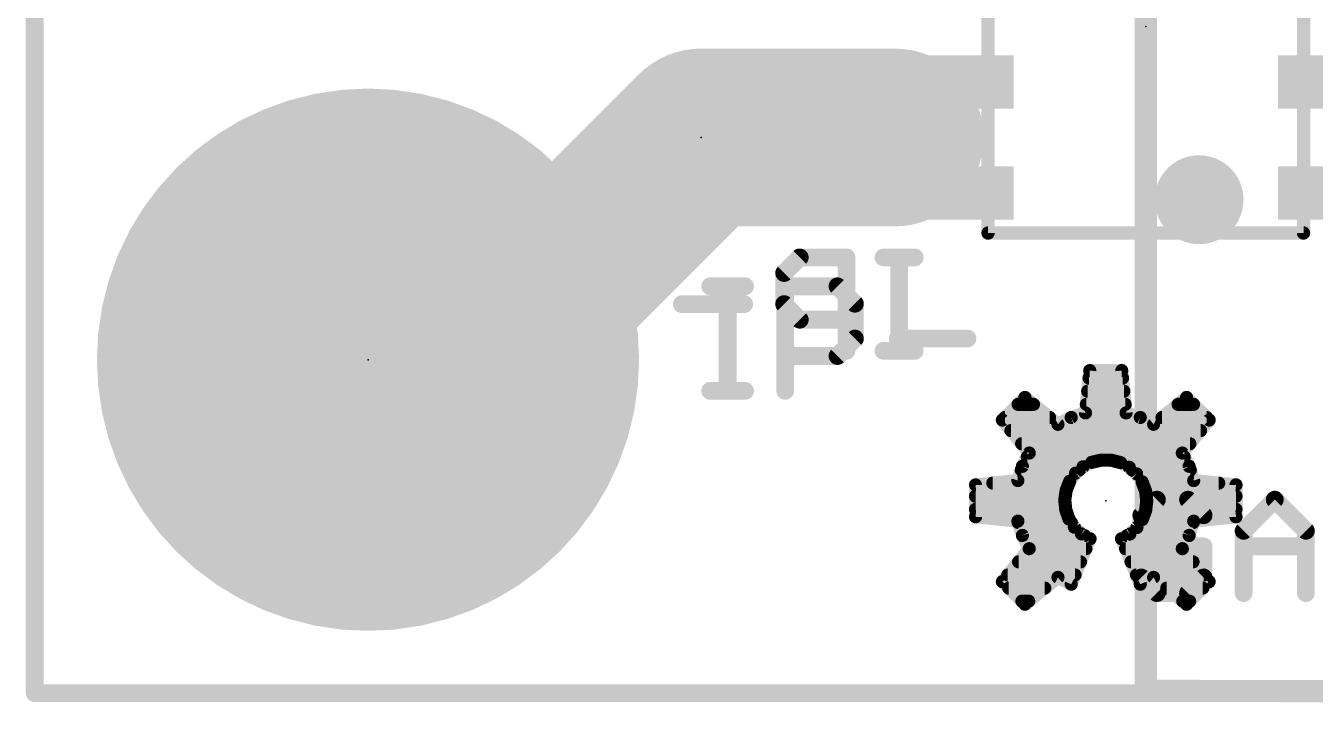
# Model space of a CAD drawing. Extents: x -33 to 74, y -16 to 15.
# Drawn here: x -0.1 to 14.64, y -0.13 to 7.63 of the extents above; entities that cross this region are included whole.
import ezdxf

# ---------------------------------------------------------------- set-up
doc = ezdxf.new("R2010")
doc.units = 0
for name, color, linetype in [('1', 12, 'CONTINUOUS'), ('16', 132, 'CONTINUOUS'), ('17', 110, 'CONTINUOUS'), ('18', 110, 'CONTINUOUS'), ('20', 53, 'CONTINUOUS'), ('21', 41, 'CONTINUOUS'), ('22', 40, 'CONTINUOUS'), ('23', 53, 'CONTINUOUS'), ('24', 53, 'CONTINUOUS'), ('51', 53, 'CONTINUOUS')]:
    doc.layers.add(name, color=color, linetype=linetype)

# ---------------------------------------------------------------- blocks, each defined once
blk = doc.blocks.new('ROUNDP')
at = {"const_width": 0.5}
blk.add_lwpolyline([(0, -0.25, 1), (0, 0.25, 1), (0, -0.25)], format="xyb", dxfattribs=at)
blk = doc.blocks.new('RECT')
blk.add_solid([(-0.5, -0.5), (0.5, -0.5), (-0.5, 0.5), (0.5, 0.5)])
blk = doc.blocks.new('ROUNDV')
at = {"const_width": 0.5}
blk.add_lwpolyline([(0, -0.25, 1), (0, 0.25, 1), (0, -0.25)], format="xyb", dxfattribs=at)

msp = doc.modelspace()

# ---------------------------------------------------------------- linework, layer by layer
at = {"layer": '1'}
for points, const_width in [([(12.7, 15.24), (12.7, 0.0254)], 0.254), ([(7.62, 6.35), (5.08, 3.81)], 2.032), ([(7.62, 6.35), (9.8298, 6.35)], 2.032), ([(9.8298, 6.731), (10.0838, 6.985)], 0.254), ([(9.8298, 6.35), (9.8298, 6.731)], 0.254), ([(9.8298, 6.35), (9.8298, 5.969)], 0.254), ([(9.8298, 5.969), (10.0838, 5.715)], 0.254), ([(5.08, 3.81), (3.81, 3.81)], 2.032), ([(12.7, 0.0254), (31.75, 0)], 0.254)]:
    msp.add_lwpolyline(points, dxfattribs=dict(at, const_width=const_width))
for points, const_width in [([(7.62, 6.858, 1), (7.62, 5.842)], 1.016), ([(7.9792, 5.9908, 1), (7.2608, 6.7092)], 1.016), ([(9.8298, 5.842, 1), (9.8298, 6.858)], 1.016), ([(10.1287, 6.9401, 1), (10.0389, 7.0299)], 0.127), ([(9.8933, 6.731, 1), (9.7663, 6.731)], 0.127), ([(9.7849, 6.7759, 1), (9.8747, 6.6861)], 0.127), ([(9.8933, 6.35, 1), (9.7663, 6.35)], 0.127), ([(9.7663, 6.35, 1), (9.8933, 6.35)], 0.127), ([(9.8747, 6.0139, 1), (9.7849, 5.9241)], 0.127), ([(9.7663, 5.969, 1), (9.8933, 5.969)], 0.127), ([(10.0389, 5.6701, 1), (10.1287, 5.7599)], 0.127), ([(3.81, 4.318, 1), (3.81, 3.302)], 1.016), ([(5.08, 3.302, 1), (5.08, 4.318)], 1.016), ([(4.7208, 4.1692, 1), (5.4392, 3.4508)], 1.016), ([(12.7001, 0.0889, 1), (12.6999, -0.0381)], 0.127), ([(12.6365, 0.0254, 1), (12.7635, 0.0254)], 0.127)]:
    msp.add_lwpolyline(points, format="xyb", dxfattribs=dict(at, const_width=const_width))
at = {"layer": '16'}
for points, const_width in [([(12.7, 15.24), (12.7, 0.0254)], 0.254), ([(5.08, 3.81), (7.62, 6.35)], 2.032), ([(3.81, 3.81), (5.08, 3.81)], 2.032), ([(12.7, 0.0254), (31.75, 0)], 0.254)]:
    msp.add_lwpolyline(points, dxfattribs=dict(at, const_width=const_width))
for points, const_width in [([(7.9792, 5.9908, 1), (7.2608, 6.7092)], 1.016), ([(3.81, 4.318, 1), (3.81, 3.302)], 1.016), ([(5.08, 3.302, 1), (5.08, 4.318)], 1.016), ([(4.7208, 4.1692, 1), (5.4392, 3.4508)], 1.016), ([(12.7001, 0.0889, 1), (12.6999, -0.0381)], 0.127), ([(12.6365, 0.0254, 1), (12.7635, 0.0254)], 0.127)]:
    msp.add_lwpolyline(points, format="xyb", dxfattribs=dict(at, const_width=const_width))
at = {"layer": '20', "const_width": 0.2032}
for points in [[(0, 0), (0, 15.24)], [(31.75, 0), (0, 0)]]:
    msp.add_lwpolyline(points, dxfattribs=at)
at = {"layer": '20', "const_width": 0.1016}
for points in [[(0, 0.0508, 1), (0, -0.0508)], [(-0.0508, 0, 1), (0.0508, 0)]]:
    msp.add_lwpolyline(points, format="xyb", dxfattribs=at)
at = {"layer": '21'}
for points, const_width in [([(10.897, 5.258), (14.503, 5.258)], 0.1524), ([(7.7216, 4.6492), (8.1199, 4.6492)], 0.2032), ([(7.9207, 3.4544), (7.9207, 4.6492)], 0.2032), ([(8.5792, 3.4544), (8.5792, 4.6492)], 0.2032), ([(8.5792, 4.6492), (9.1766, 4.6492)], 0.2032), ([(9.1766, 4.6492), (9.3757, 4.4501)], 0.2032), ([(9.3757, 4.4501), (9.3757, 4.0518)], 0.2032), ([(9.3757, 4.0518), (9.1766, 3.8527)], 0.2032), ([(9.8655, 4.0518), (10.662, 4.0518)], 0.2032), ([(9.1766, 3.8527), (8.5792, 3.8527)], 0.2032), ([(7.7216, 3.4544), (8.1199, 3.4544)], 0.2032), ([(12.8272, 2.2107), (12.6492, 2.0328)], 0.2032), ([(13.1831, 2.2107), (12.8272, 2.2107)], 0.2032), ([(13.361, 2.0328), (13.1831, 2.2107)], 0.2032), ([(13.8186, 1.8548), (14.1745, 2.2107)], 0.2032), ([(14.1745, 2.2107), (14.5304, 1.8548)], 0.2032), ([(12.6492, 2.0328), (12.6492, 1.321)], 0.2032), ([(13.8186, 1.143), (13.8186, 1.8548)], 0.2032), ([(14.5304, 1.8548), (14.5304, 1.143)], 0.2032), ([(13.361, 1.6769), (13.0051, 1.6769)], 0.2032), ([(13.361, 1.321), (13.361, 1.6769)], 0.2032), ([(13.8186, 1.6769), (14.5304, 1.6769)], 0.2032), ([(12.6492, 1.321), (12.8272, 1.143)], 0.2032), ([(13.1831, 1.143), (13.361, 1.321)], 0.2032), ([(12.8272, 1.143), (13.1831, 1.143)], 0.2032)]:
    msp.add_lwpolyline(points, dxfattribs=dict(at, const_width=const_width))
for points, const_width in [([(10.897, 5.2961, 1), (10.897, 5.2199)], 0.0762), ([(14.503, 5.2199, 1), (14.503, 5.2961)], 0.0762), ([(7.7216, 4.7, 1), (7.7216, 4.5984)], 0.1016), ([(7.9715, 4.6492, 1), (7.8699, 4.6492)], 0.1016), ([(8.1199, 4.5984, 1), (8.1199, 4.7)], 0.1016), ([(8.63, 4.6492, 1), (8.5284, 4.6492)], 0.1016), ([(8.5792, 4.7, 1), (8.5792, 4.5984)], 0.1016), ([(9.2125, 4.6851, 1), (9.1406, 4.6133)], 0.1016), ([(9.1766, 4.5984, 1), (9.1766, 4.7)], 0.1016), ([(9.4265, 4.4501, 1), (9.3249, 4.4501)], 0.1016), ([(9.3398, 4.4142, 1), (9.4116, 4.486)], 0.1016), ([(9.4116, 4.0159, 1), (9.3398, 4.0877)], 0.1016), ([(9.8655, 4.1026, 1), (9.8655, 4.001)], 0.1016), ([(10.662, 4.001, 1), (10.662, 4.1026)], 0.1016), ([(9.3249, 4.0518, 1), (9.4265, 4.0518)], 0.1016), ([(8.5792, 3.9035, 1), (8.5792, 3.8019)], 0.1016), ([(9.1406, 3.8886, 1), (9.2125, 3.8168)], 0.1016), ([(9.1766, 3.8019, 1), (9.1766, 3.9035)], 0.1016), ([(7.7216, 3.5052, 1), (7.7216, 3.4036)], 0.1016), ([(8.1199, 3.4036, 1), (8.1199, 3.5052)], 0.1016), ([(7.8699, 3.4544, 1), (7.9715, 3.4544)], 0.1016), ([(8.5284, 3.4544, 1), (8.63, 3.4544)], 0.1016), ([(12.8272, 2.2615, 1), (12.8272, 2.1599)], 0.1016), ([(12.8631, 2.1748, 1), (12.7912, 2.2466)], 0.1016), ([(13.219, 2.2466, 1), (13.1471, 2.1748)], 0.1016), ([(13.1831, 2.1599, 1), (13.1831, 2.2615)], 0.1016), ([(14.2104, 2.2466, 1), (14.1386, 2.1748)], 0.1016), ([(14.2104, 2.1748, 1), (14.1386, 2.2466)], 0.1016), ([(12.7, 2.0328, 1), (12.5984, 2.0328)], 0.1016), ([(12.6133, 2.0687, 1), (12.6851, 1.9968)], 0.1016), ([(13.3251, 1.9968, 1), (13.3969, 2.0687)], 0.1016), ([(13.8694, 1.8548, 1), (13.7678, 1.8548)], 0.1016), ([(13.7827, 1.8907, 1), (13.8545, 1.8189)], 0.1016), ([(14.5812, 1.8548, 1), (14.4796, 1.8548)], 0.1016), ([(14.4945, 1.8189, 1), (14.5663, 1.8907)], 0.1016), ([(13.0051, 1.7277, 1), (13.0051, 1.6261)], 0.1016), ([(13.4118, 1.6769, 1), (13.3102, 1.6769)], 0.1016), ([(13.361, 1.6261, 1), (13.361, 1.7277)], 0.1016), ([(13.8186, 1.7277, 1), (13.8186, 1.6261)], 0.1016), ([(14.5304, 1.6261, 1), (14.5304, 1.7277)], 0.1016), ([(12.6851, 1.3569, 1), (12.6133, 1.285)], 0.1016), ([(12.5984, 1.321, 1), (12.7, 1.321)], 0.1016), ([(13.3102, 1.321, 1), (13.4118, 1.321)], 0.1016), ([(13.3969, 1.285, 1), (13.3251, 1.3569)], 0.1016), ([(12.8272, 1.1938, 1), (12.8272, 1.0922)], 0.1016), ([(12.7912, 1.1071, 1), (12.8631, 1.1789)], 0.1016), ([(13.1471, 1.1789, 1), (13.219, 1.1071)], 0.1016), ([(13.1831, 1.0922, 1), (13.1831, 1.1938)], 0.1016), ([(13.7678, 1.143, 1), (13.8694, 1.143)], 0.1016), ([(14.4796, 1.143, 1), (14.5812, 1.143)], 0.1016)]:
    msp.add_lwpolyline(points, format="xyb", dxfattribs=dict(at, const_width=const_width))
at = {"layer": '22'}
for points, const_width in [([(8.7449, 4.9793), (8.567, 4.8014)], 0.2032), ([(9.2788, 4.9793), (8.7449, 4.9793)], 0.2032), ([(9.2788, 3.9116), (9.2788, 4.9793)], 0.2032), ([(10.0584, 4.9793), (9.7025, 4.9793)], 0.2032), ([(9.8804, 3.9116), (9.8804, 4.9793)], 0.2032), ([(8.567, 4.8014), (8.567, 4.4455)], 0.2032), ([(8.1094, 4.4455), (7.3976, 4.4455)], 0.2032), ([(8.567, 4.4455), (8.7449, 4.2675)], 0.2032), ([(8.7449, 4.2675), (9.2788, 4.2675)], 0.2032), ([(10.0584, 3.9116), (9.7025, 3.9116)], 0.2032), ([(12.0108, 3.202), (12.06, 3.6859)], 0.15), ([(12.06, 3.6859), (12.4256, 3.6859)], 0.15), ([(12.4256, 3.6859), (12.4748, 3.202)], 0.15), ([(12.0513, 3.6), (12.4343, 3.6)], 0.15), ([(11.0608, 3.1206), (11.3193, 3.3791)], 0.15), ([(11.3193, 3.3791), (11.6963, 3.0717)], 0.15), ([(12.036, 3.45), (12.4496, 3.45)], 0.15), ([(12.7893, 3.0717), (13.1663, 3.3791)], 0.15), ([(13.1663, 3.3791), (13.4248, 3.1206)], 0.15), ([(11.2402, 3.3), (11.4163, 3.3)], 0.15), ([(11.8481, 3.1499), (12.0108, 3.202)], 0.15), ([(12.0208, 3.3), (12.4648, 3.3)], 0.15), ([(12.4748, 3.202), (12.6375, 3.1499)], 0.15), ([(13.0693, 3.3), (13.2454, 3.3)], 0.15), ([(11.3682, 2.7436), (11.0608, 3.1206)], 0.15), ([(11.0902, 3.15), (11.6003, 3.15)], 0.15), ([(11.6963, 3.0717), (11.8481, 3.1499)], 0.15), ([(11.8484, 3.15), (12.6372, 3.15)], 0.15), ([(12.6375, 3.1499), (12.7893, 3.0717)], 0.15), ([(12.8853, 3.15), (13.3954, 3.15)], 0.15), ([(13.4248, 3.1206), (13.1174, 2.7436)], 0.15), ([(11.1591, 3), (13.3265, 3)], 0.15), ([(11.2814, 2.85), (13.2042, 2.85)], 0.15), ([(11.29, 2.5918), (11.3682, 2.7436)], 0.15), ([(13.1174, 2.7436), (13.1956, 2.5918)], 0.15), ([(11.2379, 2.4291), (11.29, 2.5918)], 0.15), ([(11.3457, 2.7), (13.1399, 2.7)], 0.15), ([(11.9825, 2.5867), (11.8973, 2.5137)], 0.15), ([(12.0826, 2.6375), (11.9825, 2.5867)], 0.15), ([(12.1918, 2.6629), (12.0826, 2.6375)], 0.15), ([(12.304, 2.6617), (12.1918, 2.6629)], 0.15), ([(12.4127, 2.6339), (12.304, 2.6617)], 0.15), ([(12.5117, 2.581), (12.4127, 2.6339)], 0.15), ([(12.5952, 2.5061), (12.5117, 2.581)], 0.15), ([(13.1956, 2.5918), (13.2477, 2.4291)], 0.15), ([(11.2766, 2.55), (11.9397, 2.55)], 0.15), ([(11.8973, 2.5137), (11.832, 2.4225)], 0.15), ([(12.5463, 2.55), (13.209, 2.55)], 0.15), ([(12.6586, 2.4135), (12.5952, 2.5061)], 0.15), ([(10.754, 2.3799), (11.2379, 2.4291)], 0.15), ([(10.754, 2.0143), (10.754, 2.3799)], 0.15), ([(10.9517, 2.4), (11.8229, 2.4)], 0.15), ([(11.7901, 2.3184), (11.7743, 2.2073)], 0.15), ([(11.832, 2.4225), (11.7901, 2.3184)], 0.15), ([(12.6981, 2.3085), (12.6586, 2.4135)], 0.15), ([(12.6637, 2.4), (13.5339, 2.4)], 0.15), ([(12.7116, 2.1971), (12.6981, 2.3085)], 0.15), ([(13.2477, 2.4291), (13.7316, 2.3799)], 0.15), ([(13.7316, 2.3799), (13.7316, 2.0143)], 0.15), ([(10.754, 2.25), (11.7804, 2.25)], 0.15), ([(11.7743, 2.2073), (11.7853, 2.0956)], 0.15), ([(12.6987, 2.0877), (12.7116, 2.1971)], 0.15), ([(12.7052, 2.25), (13.7316, 2.25)], 0.15), ([(10.754, 2.1), (11.7848, 2.1)], 0.15), ([(11.2379, 1.9651), (10.754, 2.0143)], 0.15), ([(11.7853, 2.0956), (11.8225, 1.9898)], 0.15), ([(11.8225, 1.9898), (11.8838, 1.8958)], 0.15), ([(12.6605, 1.9843), (12.6987, 2.0877)], 0.15), ([(12.7001, 2.1), (13.7316, 2.1)], 0.15), ([(13.7316, 2.0143), (13.2477, 1.9651)], 0.15), ([(11.29, 1.8024), (11.2379, 1.9651)], 0.15), ([(11.2427, 1.95), (11.8484, 1.95)], 0.15), ([(11.8838, 1.8958), (11.9656, 1.8191)], 0.15), ([(12.5184, 1.8178), (12.5993, 1.8926)], 0.15), ([(12.5993, 1.8926), (12.6605, 1.9843)], 0.15), ([(12.6376, 1.95), (13.2429, 1.95)], 0.15), ([(13.2477, 1.9651), (13.1956, 1.8024)], 0.15), ([(11.3682, 1.6506), (11.29, 1.8024)], 0.15), ([(11.2912, 1.8), (11.9995, 1.8)], 0.15), ([(12.0634, 1.764), (11.8481, 1.2443)], 0.15), ([(11.9656, 1.8191), (12.0634, 1.764)], 0.15), ([(12.4222, 1.764), (12.5184, 1.8178)], 0.15), ([(12.6375, 1.2443), (12.4222, 1.764)], 0.15), ([(12.4865, 1.8), (13.1944, 1.8)], 0.15), ([(13.1956, 1.8024), (13.1174, 1.6506)], 0.15), ([(11.0608, 1.2736), (11.3682, 1.6506)], 0.15), ([(11.3677, 1.65), (12.0162, 1.65)], 0.15), ([(12.4694, 1.65), (13.1179, 1.65)], 0.15), ([(13.1174, 1.6506), (13.4248, 1.2736)], 0.15), ([(11.2454, 1.5), (11.954, 1.5)], 0.15), ([(12.5316, 1.5), (13.2402, 1.5)], 0.15), ([(11.3193, 1.0151), (11.0608, 1.2736)], 0.15), ([(11.1231, 1.35), (11.8919, 1.35)], 0.15), ([(11.6963, 1.3225), (11.3193, 1.0151)], 0.15), ([(11.8481, 1.2443), (11.6963, 1.3225)], 0.15), ([(12.5937, 1.35), (13.3625, 1.35)], 0.15), ([(12.7893, 1.3225), (12.6375, 1.2443)], 0.15), ([(13.1663, 1.0151), (12.7893, 1.3225)], 0.15), ([(13.4248, 1.2736), (13.1663, 1.0151)], 0.15), ([(11.1344, 1.2), (11.5461, 1.2)], 0.15), ([(12.9395, 1.2), (13.3512, 1.2)], 0.15), ([(11.2844, 1.05), (11.3621, 1.05)], 0.15), ([(13.1235, 1.05), (13.2012, 1.05)], 0.15)]:
    msp.add_lwpolyline(points, dxfattribs=dict(at, const_width=const_width))
for points, const_width in [([(8.7449, 5.0301, 1), (8.7449, 4.9285)], 0.1016), ([(8.7809, 4.9434, 1), (8.709, 5.0152)], 0.1016), ([(9.3296, 4.9793, 1), (9.228, 4.9793)], 0.1016), ([(9.2788, 4.9285, 1), (9.2788, 5.0301)], 0.1016), ([(9.7025, 5.0301, 1), (9.7025, 4.9285)], 0.1016), ([(9.9313, 4.9793, 1), (9.8296, 4.9793)], 0.1016), ([(10.0584, 4.9285, 1), (10.0584, 5.0301)], 0.1016), ([(8.6178, 4.8014, 1), (8.5162, 4.8014)], 0.1016), ([(8.5311, 4.8373, 1), (8.6029, 4.7654)], 0.1016), ([(7.3976, 4.4963, 1), (7.3976, 4.3947)], 0.1016), ([(8.1094, 4.3947, 1), (8.1094, 4.4963)], 0.1016), ([(8.6029, 4.4814, 1), (8.5311, 4.4095)], 0.1016), ([(8.5162, 4.4455, 1), (8.6178, 4.4455)], 0.1016), ([(8.7449, 4.3183, 1), (8.7449, 4.2167)], 0.1016), ([(8.709, 4.2316, 1), (8.7809, 4.3034)], 0.1016), ([(9.2788, 4.2167, 1), (9.2788, 4.3183)], 0.1016), ([(9.7025, 3.9624, 1), (9.7025, 3.8608)], 0.1016), ([(10.0584, 3.8608, 1), (10.0584, 3.9624)], 0.1016), ([(9.228, 3.9116, 1), (9.3296, 3.9116)], 0.1016), ([(9.8296, 3.9116, 1), (9.9313, 3.9116)], 0.1016), ([(12.06, 3.7234, 1), (12.06, 3.6484)], 0.075), ([(12.0973, 3.6821, 1), (12.0227, 3.6897)], 0.075), ([(12.4629, 3.6897, 1), (12.3883, 3.6821)], 0.075), ([(12.4256, 3.6484, 1), (12.4256, 3.7234)], 0.075), ([(12.0513, 3.6375, 1), (12.0513, 3.5625)], 0.075), ([(12.4343, 3.5625, 1), (12.4343, 3.6375)], 0.075), ([(11.343, 3.4082, 1), (11.2956, 3.35)], 0.075), ([(11.3458, 3.3526, 1), (11.2928, 3.4056)], 0.075), ([(12.036, 3.4875, 1), (12.036, 3.4125)], 0.075), ([(12.4496, 3.4125, 1), (12.4496, 3.4875)], 0.075), ([(13.1928, 3.4056, 1), (13.1398, 3.3526)], 0.075), ([(13.19, 3.35, 1), (13.1426, 3.4082)], 0.075), ([(11.2402, 3.3375, 1), (11.2402, 3.2625)], 0.075), ([(11.4163, 3.2625, 1), (11.4163, 3.3375)], 0.075), ([(11.9735, 3.2058, 1), (12.0481, 3.1982)], 0.075), ([(12.0208, 3.3375, 1), (12.0208, 3.2625)], 0.075), ([(12.0222, 3.1663, 1), (11.9994, 3.2377)], 0.075), ([(12.4862, 3.2377, 1), (12.4634, 3.1663)], 0.075), ([(12.4375, 3.1982, 1), (12.5121, 3.2058)], 0.075), ([(12.4648, 3.2625, 1), (12.4648, 3.3375)], 0.075), ([(13.0693, 3.3375, 1), (13.0693, 3.2625)], 0.075), ([(13.2454, 3.2625, 1), (13.2454, 3.3375)], 0.075), ([(11.0899, 3.1443, 1), (11.0317, 3.0969)], 0.075), ([(11.0343, 3.1471, 1), (11.0873, 3.0941)], 0.075), ([(11.0902, 3.1875, 1), (11.0902, 3.1125)], 0.075), ([(11.6003, 3.1125, 1), (11.6003, 3.1875)], 0.075), ([(11.6791, 3.105, 1), (11.7135, 3.0384)], 0.075), ([(11.6726, 3.0426, 1), (11.72, 3.1008)], 0.075), ([(11.8367, 3.1856, 1), (11.8596, 3.1142)], 0.075), ([(11.8484, 3.1875, 1), (11.8484, 3.1125)], 0.075), ([(11.8653, 3.1166, 1), (11.831, 3.1833)], 0.075), ([(12.6546, 3.1833, 1), (12.6203, 3.1166)], 0.075), ([(12.626, 3.1142, 1), (12.6489, 3.1856)], 0.075), ([(12.6372, 3.1125, 1), (12.6372, 3.1875)], 0.075), ([(12.7656, 3.1008, 1), (12.813, 3.0426)], 0.075), ([(12.7721, 3.0384, 1), (12.8065, 3.105)], 0.075), ([(12.8853, 3.1875, 1), (12.8853, 3.1125)], 0.075), ([(13.3954, 3.1125, 1), (13.3954, 3.1875)], 0.075), ([(13.4539, 3.0969, 1), (13.3957, 3.1443)], 0.075), ([(13.3983, 3.0941, 1), (13.4513, 3.1471)], 0.075), ([(11.1591, 3.0375, 1), (11.1591, 2.9625)], 0.075), ([(13.3265, 2.9625, 1), (13.3265, 3.0375)], 0.075), ([(11.2814, 2.8875, 1), (11.2814, 2.8125)], 0.075), ([(11.4015, 2.7264, 1), (11.3349, 2.7608)], 0.075), ([(11.3391, 2.7199, 1), (11.3973, 2.7673)], 0.075), ([(13.1507, 2.7608, 1), (13.0841, 2.7264)], 0.075), ([(13.0883, 2.7673, 1), (13.1465, 2.7199)], 0.075), ([(13.2042, 2.8125, 1), (13.2042, 2.8875)], 0.075), ([(11.3257, 2.5803, 1), (11.2543, 2.6032)], 0.075), ([(11.3457, 2.7375, 1), (11.3457, 2.6625)], 0.075), ([(11.9655, 2.6202, 1), (11.9994, 2.5533)], 0.075), ([(12.0069, 2.5583, 1), (11.9581, 2.6152)], 0.075), ([(12.074, 2.674, 1), (12.0911, 2.6009)], 0.075), ([(12.0995, 2.604, 1), (12.0656, 2.6709)], 0.075), ([(12.1922, 2.7004, 1), (12.1914, 2.6254)], 0.075), ([(12.2003, 2.6264, 1), (12.1833, 2.6995)], 0.075), ([(12.3133, 2.698, 1), (12.2947, 2.6254)], 0.075), ([(12.3036, 2.6242, 1), (12.3044, 2.6992)], 0.075), ([(12.4304, 2.6669, 1), (12.395, 2.6008)], 0.075), ([(12.4034, 2.5975, 1), (12.422, 2.6702)], 0.075), ([(12.5367, 2.6089, 1), (12.4867, 2.5531)], 0.075), ([(13.1399, 2.6625, 1), (13.1399, 2.7375)], 0.075), ([(13.2313, 2.6032, 1), (13.1599, 2.5803)], 0.075), ([(11.2766, 2.5875, 1), (11.2766, 2.5125)], 0.075), ([(11.2566, 2.6089, 1), (11.3233, 2.5746)], 0.075), ([(11.8729, 2.5421, 1), (11.9217, 2.4852)], 0.075), ([(11.9278, 2.4918, 1), (11.8668, 2.5355)], 0.075), ([(11.9397, 2.5125, 1), (11.9397, 2.5875)], 0.075), ([(12.494, 2.5479, 1), (12.5294, 2.6141)], 0.075), ([(12.5463, 2.5875, 1), (12.5463, 2.5125)], 0.075), ([(12.6262, 2.5273, 1), (12.5643, 2.4849)], 0.075), ([(12.5702, 2.4782, 1), (12.6203, 2.534)], 0.075), ([(13.1623, 2.5746, 1), (13.229, 2.6089)], 0.075), ([(13.209, 2.5125, 1), (13.209, 2.5875)], 0.075), ([(10.7915, 2.3799, 1), (10.7165, 2.3799)], 0.075), ([(10.7502, 2.4172, 1), (10.7578, 2.3426)], 0.075), ([(10.9517, 2.4375, 1), (10.9517, 2.3625)], 0.075), ([(11.2022, 2.4405, 1), (11.2736, 2.4177)], 0.075), ([(11.2417, 2.3918, 1), (11.2341, 2.4664)], 0.075), ([(11.7553, 2.3323, 1), (11.8249, 2.3044)], 0.075), ([(11.8273, 2.3131, 1), (11.753, 2.3237)], 0.075), ([(11.8015, 2.4443, 1), (11.8624, 2.4006)], 0.075), ([(11.8667, 2.4085, 1), (11.7972, 2.4365)], 0.075), ([(11.8229, 2.3625, 1), (11.8229, 2.4375)], 0.075), ([(12.6937, 2.4267, 1), (12.6235, 2.4003)], 0.075), ([(12.6637, 2.4375, 1), (12.6637, 2.3625)], 0.075), ([(12.6277, 2.3923, 1), (12.6896, 2.4347)], 0.075), ([(12.7354, 2.313, 1), (12.6609, 2.304)], 0.075), ([(12.6631, 2.2953, 1), (12.7332, 2.3217)], 0.075), ([(13.2515, 2.4664, 1), (13.2439, 2.3918)], 0.075), ([(13.212, 2.4177, 1), (13.2834, 2.4405)], 0.075), ([(13.5339, 2.3625, 1), (13.5339, 2.4375)], 0.075), ([(13.7691, 2.3799, 1), (13.6941, 2.3799)], 0.075), ([(13.7278, 2.3426, 1), (13.7354, 2.4172)], 0.075), ([(10.754, 2.2875, 1), (10.754, 2.2125)], 0.075), ([(11.8116, 2.2109, 1), (11.7369, 2.2036)], 0.075), ([(11.7371, 2.2126, 1), (11.8114, 2.202)], 0.075), ([(11.7804, 2.2125, 1), (11.7804, 2.2875)], 0.075), ([(12.7052, 2.2875, 1), (12.7052, 2.2125)], 0.075), ([(12.7488, 2.1927, 1), (12.6744, 2.2015)], 0.075), ([(12.6744, 2.1926, 1), (12.7488, 2.2016)], 0.075), ([(13.7316, 2.2125, 1), (13.7316, 2.2875)], 0.075), ([(10.754, 2.1375, 1), (10.754, 2.0625)], 0.075), ([(10.7578, 2.0516, 1), (10.7502, 1.977)], 0.075), ([(11.8206, 2.1081, 1), (11.7499, 2.0832)], 0.075), ([(11.7479, 2.0919, 1), (11.8226, 2.0993)], 0.075), ([(11.7848, 2.0625, 1), (11.7848, 2.1375)], 0.075), ([(11.8539, 2.0102, 1), (11.791, 1.9693)], 0.075), ([(12.6614, 2.0921, 1), (12.7359, 2.0833)], 0.075), ([(12.7001, 2.1375, 1), (12.7001, 2.0625)], 0.075), ([(12.7338, 2.0747, 1), (12.6635, 2.1006)], 0.075), ([(13.7354, 1.977, 1), (13.7278, 2.0516)], 0.075), ([(13.7316, 2.0625, 1), (13.7316, 2.1375)], 0.075), ([(10.7165, 2.0143, 1), (10.7915, 2.0143)], 0.075), ([(11.2736, 1.9765, 1), (11.2022, 1.9537)], 0.075), ([(11.2427, 1.9875, 1), (11.2427, 1.9125)], 0.075), ([(11.2341, 1.9278, 1), (11.2417, 2.0024)], 0.075), ([(11.7871, 1.9773, 1), (11.8578, 2.0022)], 0.075), ([(11.9094, 1.9231, 1), (11.8581, 1.8684)], 0.075), ([(11.8484, 1.9125, 1), (11.8484, 1.9875)], 0.075), ([(11.8523, 1.8753, 1), (11.9152, 1.9163)], 0.075), ([(12.5681, 1.9135, 1), (12.6305, 1.8718)], 0.075), ([(12.6247, 1.8651, 1), (12.5738, 1.9202)], 0.075), ([(12.6376, 1.9875, 1), (12.6376, 1.9125)], 0.075), ([(12.6253, 1.9972, 1), (12.6957, 1.9713)], 0.075), ([(12.6917, 1.9634, 1), (12.6293, 2.0051)], 0.075), ([(13.2439, 2.0024, 1), (13.2515, 1.9278)], 0.075), ([(13.2834, 1.9537, 1), (13.212, 1.9765)], 0.075), ([(13.2429, 1.9125, 1), (13.2429, 1.9875)], 0.075), ([(13.6941, 2.0143, 1), (13.7691, 2.0143)], 0.075), ([(11.3233, 1.8196, 1), (11.2566, 1.7853)], 0.075), ([(11.2912, 1.8375, 1), (11.2912, 1.7625)], 0.075), ([(11.2543, 1.791, 1), (11.3257, 1.8139)], 0.075), ([(11.984, 1.8517, 1), (11.9472, 1.7864)], 0.075), ([(11.94, 1.7917, 1), (11.9913, 1.8464)], 0.075), ([(11.9995, 1.7625, 1), (11.9995, 1.8375)], 0.075), ([(12.098, 1.7496, 1), (12.0288, 1.7784)], 0.075), ([(12.045, 1.7313, 1), (12.0818, 1.7967)], 0.075), ([(12.4568, 1.7784, 1), (12.3876, 1.7496)], 0.075), ([(12.4039, 1.7967, 1), (12.4405, 1.7313)], 0.075), ([(12.4865, 1.8375, 1), (12.4865, 1.7625)], 0.075), ([(12.4929, 1.8454, 1), (12.5438, 1.7903)], 0.075), ([(12.5367, 1.7851, 1), (12.5, 1.8506)], 0.075), ([(13.1599, 1.8139, 1), (13.2313, 1.791)], 0.075), ([(13.229, 1.7853, 1), (13.1623, 1.8196)], 0.075), ([(13.1944, 1.7625, 1), (13.1944, 1.8375)], 0.075), ([(11.3677, 1.6875, 1), (11.3677, 1.6125)], 0.075), ([(11.3349, 1.6334, 1), (11.4015, 1.6678)], 0.075), ([(11.3973, 1.6269, 1), (11.3391, 1.6743)], 0.075), ([(12.0162, 1.6125, 1), (12.0162, 1.6875)], 0.075), ([(12.4694, 1.6875, 1), (12.4694, 1.6125)], 0.075), ([(13.1465, 1.6743, 1), (13.0883, 1.6269)], 0.075), ([(13.0841, 1.6678, 1), (13.1507, 1.6334)], 0.075), ([(13.1179, 1.6125, 1), (13.1179, 1.6875)], 0.075), ([(11.2454, 1.5375, 1), (11.2454, 1.4625)], 0.075), ([(11.954, 1.4625, 1), (11.954, 1.5375)], 0.075), ([(12.5316, 1.5375, 1), (12.5316, 1.4625)], 0.075), ([(13.2402, 1.4625, 1), (13.2402, 1.5375)], 0.075), ([(11.0873, 1.3001, 1), (11.0343, 1.2471)], 0.075), ([(11.0317, 1.2973, 1), (11.0899, 1.2499)], 0.075), ([(11.1231, 1.3875, 1), (11.1231, 1.3125)], 0.075), ([(11.7135, 1.3558, 1), (11.6791, 1.2892)], 0.075), ([(11.72, 1.2934, 1), (11.6726, 1.3516)], 0.075), ([(11.8919, 1.3125, 1), (11.8919, 1.3875)], 0.075), ([(12.5937, 1.3875, 1), (12.5937, 1.3125)], 0.075), ([(12.813, 1.3516, 1), (12.7656, 1.2934)], 0.075), ([(12.8065, 1.2892, 1), (12.7721, 1.3558)], 0.075), ([(13.3625, 1.3125, 1), (13.3625, 1.3875)], 0.075), ([(13.3957, 1.2499, 1), (13.4539, 1.2973)], 0.075), ([(13.4513, 1.2471, 1), (13.3983, 1.3001)], 0.075), ([(11.1344, 1.2375, 1), (11.1344, 1.1625)], 0.075), ([(11.5461, 1.1625, 1), (11.5461, 1.2375)], 0.075), ([(11.8135, 1.2587, 1), (11.8827, 1.2299)], 0.075), ([(11.8309, 1.211, 1), (11.8653, 1.2776)], 0.075), ([(12.6203, 1.2776, 1), (12.6547, 1.211)], 0.075), ([(12.6029, 1.2299, 1), (12.6721, 1.2587)], 0.075), ([(12.9395, 1.2375, 1), (12.9395, 1.1625)], 0.075), ([(13.3512, 1.1625, 1), (13.3512, 1.2375)], 0.075), ([(11.2844, 1.0875, 1), (11.2844, 1.0125)], 0.075), ([(11.2956, 1.0442, 1), (11.343, 0.986)], 0.075), ([(11.2928, 0.9886, 1), (11.3458, 1.0416)], 0.075), ([(11.3621, 1.0125, 1), (11.3621, 1.0875)], 0.075), ([(13.1235, 1.0875, 1), (13.1235, 1.0125)], 0.075), ([(13.1398, 1.0416, 1), (13.1928, 0.9886)], 0.075), ([(13.1426, 0.986, 1), (13.19, 1.0442)], 0.075), ([(13.2012, 1.0125, 1), (13.2012, 1.0875)], 0.075)]:
    msp.add_lwpolyline(points, format="xyb", dxfattribs=dict(at, const_width=const_width))
at = {"layer": '23'}
for p in [(12.7, 7.62), (7.62, 6.35), (3.81, 3.81)]:
    msp.add_point(p, dxfattribs=at)
at = {"layer": '24'}
msp.add_point((12.2428, 2.1971), dxfattribs=at)
at = {"layer": '51', "const_width": 0.1524}
for points in [[(10.897, 9.982), (10.897, 5.258)], [(14.503, 5.258), (14.503, 9.982)]]:
    msp.add_lwpolyline(points, dxfattribs=at)
at = {"layer": '51'}
for points, const_width in [([(10.8589, 5.258, 1), (10.9351, 5.258)], 0.0762), ([(14.4649, 5.258, 1), (14.5411, 5.258)], 0.0762), ([(3.81, 2.794, 1), (3.81, 4.826, 1), (3.81, 2.794)], 0.127)]:
    msp.add_lwpolyline(points, format="xyb", dxfattribs=dict(at, const_width=const_width))

# ---------------------------------------------------------------- block references
at = {"layer": '1', "xscale": 0.6096, "yscale": 2.2098, "rotation": 270}
for p in [(10.0838, 6.985), (15.3162, 6.985), (10.0838, 5.715), (15.3162, 5.715)]:
    msp.add_blockref('RECT', p, dxfattribs=at)
at = {"layer": '17', "xscale": 1.8796, "yscale": 1.8796, "rotation": 180}
msp.add_blockref('ROUNDP', (7.62, 6.35), dxfattribs=at)
msp.add_blockref('ROUNDP', (7.62, 6.35), dxfattribs=at)
at = {"layer": '17', "xscale": 6.1976, "yscale": 6.1976}
msp.add_blockref('ROUNDP', (3.81, 3.81), dxfattribs=at)
msp.add_blockref('ROUNDP', (3.81, 3.81), dxfattribs=at)
at = {"layer": '18', "xscale": 1.016, "yscale": 1.016}
msp.add_blockref('ROUNDV', (13.3096, 5.6388), dxfattribs=at)
msp.add_blockref('ROUNDV', (13.3096, 5.6388), dxfattribs=at)
at = {"layer": '51'}
for p, xscale, yscale, rotation in [((10.3378, 6.985), 0.3556, 1.016, 270), ((15.0622, 6.985), 0.3556, 1.016, 270), ((7.62, 6.35), 0.508, 0.508, 90), ((10.3378, 5.715), 0.3556, 1.016, 270), ((15.0622, 5.715), 0.3556, 1.016, 270)]:
    msp.add_blockref('RECT', p, dxfattribs=dict(at, xscale=xscale, yscale=yscale, rotation=rotation))

doc.saveas('drawing.dxf')
